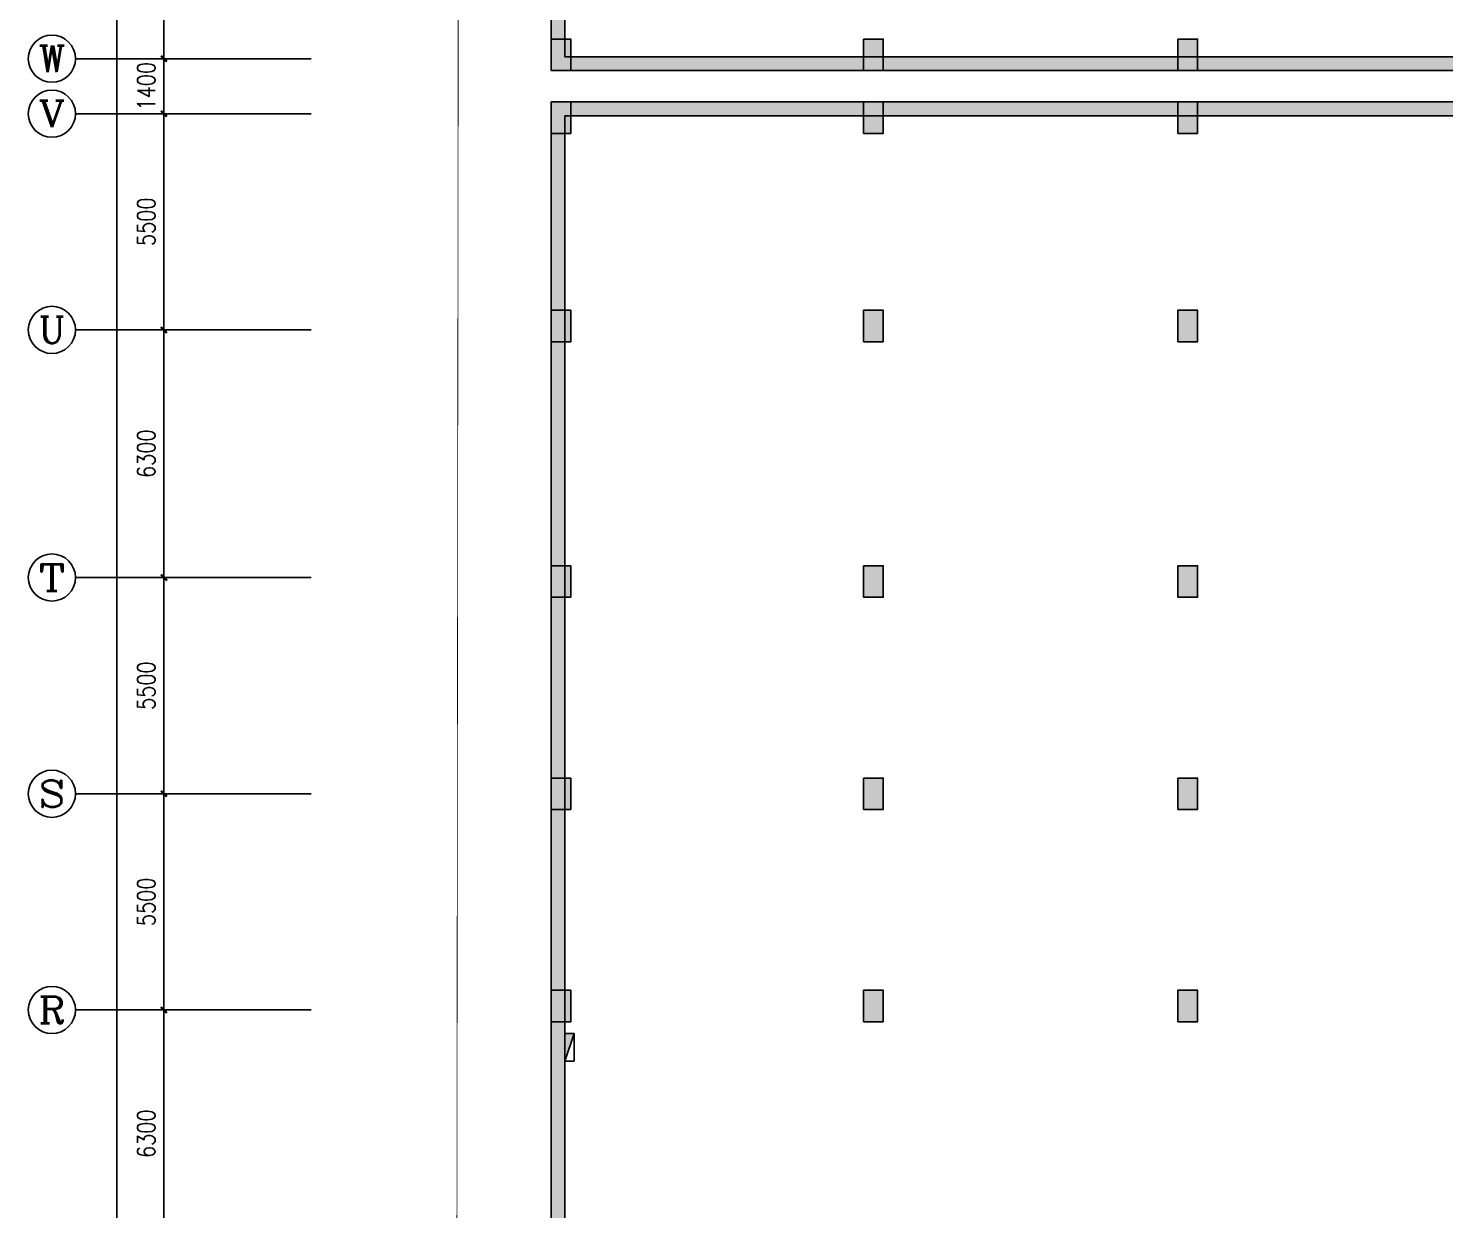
# Model space of a CAD drawing. Extents: x -1348811 to 123514, y -640545 to 749356.
# Drawn here: x -88142 to -52104, y 229979 to 260032 of the extents above; entities that cross this region are included whole.
import ezdxf
from ezdxf.enums import TextEntityAlignment as Align

# ---------------------------------------------------------------- set-up
doc = ezdxf.new("R2010")
doc.units = 0
doc.header["$LTSCALE"] = 10
doc.header["$MEASUREMENT"] = 0
doc.linetypes.add('DASHDOT', pattern=[25.4, 12.7, -6.35, 0, -6.35])
doc.layers.get('0').update_dxf_attribs({"linetype": 'CONTINUOUS'})
doc.layers.get('Defpoints').update_dxf_attribs({"linetype": 'CONTINUOUS'})
for name, color, linetype in [('AXIS', 3, 'CONTINUOUS'), ('AXIS_TEXT', 7, 'CONTINUOUS'), ('COLU', 1, 'CONTINUOUS'), ('COLU_HATCH', 252, 'CONTINUOUS'), ('jlq', 1, 'CONTINUOUS'), ('JPS-XHS', 7, 'CONTINUOUS'), ('PUB_HATCH', 9, 'CONTINUOUS'), ('控制线', 5, 'CONTINUOUS')]:
    doc.layers.add(name, color=color, linetype=linetype)
doc.styles.add('_TCH_AXIS', font='COMPLEX', dxfattribs={"bigfont": 'GBCBIG'})
doc.styles.add('COMPLEX', font='COMPLEX')
doc.styles.add('DIM_FONT', font='SIMPLEX', dxfattribs={"width": 0.8, "bigfont": 'HZTXT'})
doc.dimstyles.new('DIMN150', dxfattribs={"dimscale": 1.5, "dimtxt": 300, "dimasz": 100, "dimexe": 250, "dimexo": 300, "dimgap": 150, "dimtad": 1, "dimdec": 0, "dimzin": 0, "dimdsep": 46, "dimtxsty": 'DIM_FONT', "dimblk": 'ARCHTICK', "dimcen": 0.09, "dimclrt": 7, "dimazin": 2, "dimtfac": 1, "dimtdec": 0, "dimtix": 1, "dimtmove": 2, "dimatfit": 3, "dimfxl": 0, "dimtolj": 1, "dimtzin": 0, "dimarcsym": 0})

# ---------------------------------------------------------------- blocks, each defined once
blk = doc.blocks.new('_ArchTick')
at = {"color": 0, "linetype": 'ByBlock', "const_width": 0.4}
blk.add_lwpolyline([(-0.5, -0.5), (0.5, 0.5)], dxfattribs=at)
blk = doc.blocks.new('*D1627')
at = {"layer": 'AXIS', "color": 0, "lineweight": -2}
for p, q in [((-6752, 0), (-11627, 0)), ((-11252, -211333), (-11252, 0)), ((-6752, -211333), (-11627, -211333))]:
    blk.add_line(p, q, dxfattribs=at)
at = {"layer": 'Defpoints', "color": 0}
for p in [(-11252, 0), (-6302, 0), (-6302, -211333)]:
    blk.add_point(p, dxfattribs=at)
at = {"layer": 'AXIS', "color": 0, "lineweight": -2, "xscale": 150, "yscale": 150, "zscale": 150}
for p, rotation in [((-11252, 0), 90), ((-11252, -211333), 270)]:
    blk.add_blockref('_ArchTick', p, dxfattribs=dict(at, rotation=rotation))
at = {"layer": 'AXIS', "color": 7, "insert": (-11702, -105667), "char_height": 450, "attachment_point": 5, "rotation": 90, "style": 'DIM_FONT'}
blk.add_mtext('\\A1;211333', dxfattribs=at)
blk = doc.blocks.new('*D1639')
at = {"layer": 'AXIS', "color": 0, "lineweight": -2}
for p, q in [((-6752, -135900), (-10427, -135900)), ((-10052, -142200), (-10052, -135900)), ((-6752, -142200), (-10427, -142200))]:
    blk.add_line(p, q, dxfattribs=at)
at = {"layer": 'Defpoints', "color": 0}
for p in [(-10052, -135900), (-6302, -135900), (-6302, -142200)]:
    blk.add_point(p, dxfattribs=at)
at = {"layer": 'AXIS', "color": 0, "lineweight": -2, "xscale": 150, "yscale": 150, "zscale": 150}
for p, rotation in [((-10052, -135900), 90), ((-10052, -142200), 270)]:
    blk.add_blockref('_ArchTick', p, dxfattribs=dict(at, rotation=rotation))
at = {"layer": 'AXIS', "color": 7, "insert": (-10502, -139050), "char_height": 450, "attachment_point": 5, "rotation": 90, "style": 'DIM_FONT'}
blk.add_mtext('\\A1;6300', dxfattribs=at)
blk = doc.blocks.new('*D1640')
at = {"layer": 'AXIS', "color": 0, "lineweight": -2}
for p, q in [((-6752, -130400), (-10427, -130400)), ((-10052, -135900), (-10052, -130400)), ((-6752, -135900), (-10427, -135900))]:
    blk.add_line(p, q, dxfattribs=at)
at = {"layer": 'Defpoints', "color": 0}
for p in [(-10052, -130400), (-6302, -130400), (-6302, -135900)]:
    blk.add_point(p, dxfattribs=at)
at = {"layer": 'AXIS', "color": 0, "lineweight": -2, "xscale": 150, "yscale": 150, "zscale": 150}
for p, rotation in [((-10052, -130400), 90), ((-10052, -135900), 270)]:
    blk.add_blockref('_ArchTick', p, dxfattribs=dict(at, rotation=rotation))
at = {"layer": 'AXIS', "color": 7, "insert": (-10502, -133150), "char_height": 450, "attachment_point": 5, "rotation": 90, "style": 'DIM_FONT'}
blk.add_mtext('\\A1;5500', dxfattribs=at)
blk = doc.blocks.new('*D1641')
at = {"layer": 'AXIS', "color": 0, "lineweight": -2}
for p, q in [((-6752, -124900), (-10427, -124900)), ((-10052, -130400), (-10052, -124900)), ((-6752, -130400), (-10427, -130400))]:
    blk.add_line(p, q, dxfattribs=at)
at = {"layer": 'Defpoints', "color": 0}
for p in [(-10052, -124900), (-6302, -124900), (-6302, -130400)]:
    blk.add_point(p, dxfattribs=at)
at = {"layer": 'AXIS', "color": 0, "lineweight": -2, "xscale": 150, "yscale": 150, "zscale": 150}
for p, rotation in [((-10052, -124900), 90), ((-10052, -130400), 270)]:
    blk.add_blockref('_ArchTick', p, dxfattribs=dict(at, rotation=rotation))
at = {"layer": 'AXIS', "color": 7, "insert": (-10502, -127650), "char_height": 450, "attachment_point": 5, "rotation": 90, "style": 'DIM_FONT'}
blk.add_mtext('\\A1;5500', dxfattribs=at)
blk = doc.blocks.new('*D1642')
at = {"layer": 'AXIS', "color": 0, "lineweight": -2}
for p, q in [((-6752, -118600), (-10427, -118600)), ((-10052, -124900), (-10052, -118600)), ((-6752, -124900), (-10427, -124900))]:
    blk.add_line(p, q, dxfattribs=at)
at = {"layer": 'Defpoints', "color": 0}
for p in [(-10052, -118600), (-6302, -118600), (-6302, -124900)]:
    blk.add_point(p, dxfattribs=at)
at = {"layer": 'AXIS', "color": 0, "lineweight": -2, "xscale": 150, "yscale": 150, "zscale": 150}
for p, rotation in [((-10052, -118600), 90), ((-10052, -124900), 270)]:
    blk.add_blockref('_ArchTick', p, dxfattribs=dict(at, rotation=rotation))
at = {"layer": 'AXIS', "color": 7, "insert": (-10502, -121750), "char_height": 450, "attachment_point": 5, "rotation": 90, "style": 'DIM_FONT'}
blk.add_mtext('\\A1;6300', dxfattribs=at)
blk = doc.blocks.new('*D1643')
at = {"layer": 'AXIS', "color": 0, "lineweight": -2}
for p, q in [((-6752, -113100), (-10427, -113100)), ((-10052, -118600), (-10052, -113100)), ((-6752, -118600), (-10427, -118600))]:
    blk.add_line(p, q, dxfattribs=at)
at = {"layer": 'Defpoints', "color": 0}
for p in [(-10052, -113100), (-6302, -113100), (-6302, -118600)]:
    blk.add_point(p, dxfattribs=at)
at = {"layer": 'AXIS', "color": 0, "lineweight": -2, "xscale": 150, "yscale": 150, "zscale": 150}
for p, rotation in [((-10052, -113100), 90), ((-10052, -118600), 270)]:
    blk.add_blockref('_ArchTick', p, dxfattribs=dict(at, rotation=rotation))
at = {"layer": 'AXIS', "color": 7, "insert": (-10502, -115850), "char_height": 450, "attachment_point": 5, "rotation": 90, "style": 'DIM_FONT'}
blk.add_mtext('\\A1;5500', dxfattribs=at)
blk = doc.blocks.new('*D1644')
at = {"layer": 'AXIS', "color": 0, "lineweight": -2}
for p, q in [((-6752, -111700), (-10427, -111700)), ((-10052, -111700), (-10052, -111550)), ((-10052, -113100), (-10052, -111700)), ((-6752, -113100), (-10427, -113100)), ((-10052, -113100), (-10052, -113250))]:
    blk.add_line(p, q, dxfattribs=at)
at = {"layer": 'Defpoints', "color": 0}
for p in [(-10052, -111700), (-6302, -111700), (-6302, -113100)]:
    blk.add_point(p, dxfattribs=at)
at = {"layer": 'AXIS', "color": 0, "lineweight": -2, "xscale": 150, "yscale": 150, "zscale": 150}
for p, rotation in [((-10052, -111700), 270), ((-10052, -113100), 90)]:
    blk.add_blockref('_ArchTick', p, dxfattribs=dict(at, rotation=rotation))
at = {"layer": 'AXIS', "color": 7, "insert": (-10502, -112400), "char_height": 450, "attachment_point": 5, "rotation": 90, "style": 'DIM_FONT'}
blk.add_mtext('\\A1;1400', dxfattribs=at)
blk = doc.blocks.new('*D1645')
at = {"layer": 'AXIS', "color": 0, "lineweight": -2}
for p, q in [((-6752, -106200), (-10427, -106200)), ((-10052, -111700), (-10052, -106200)), ((-6752, -111700), (-10427, -111700))]:
    blk.add_line(p, q, dxfattribs=at)
at = {"layer": 'Defpoints', "color": 0}
for p in [(-10052, -106200), (-6302, -106200), (-6302, -111700)]:
    blk.add_point(p, dxfattribs=at)
at = {"layer": 'AXIS', "color": 0, "lineweight": -2, "xscale": 150, "yscale": 150, "zscale": 150}
for p, rotation in [((-10052, -106200), 90), ((-10052, -111700), 270)]:
    blk.add_blockref('_ArchTick', p, dxfattribs=dict(at, rotation=rotation))
at = {"layer": 'AXIS', "color": 7, "insert": (-10502, -108950), "char_height": 450, "attachment_point": 5, "rotation": 90, "style": 'DIM_FONT'}
blk.add_mtext('\\A1;5500', dxfattribs=at)
blk = doc.blocks.new('_AXISO')
blk.add_circle((0, 0), 0.5)
at = {"layer": 'AXIS_TEXT', "style": 'COMPLEX', "width": 1.041667}
blk.add_attdef('A', text='', height=0.56, dxfattribs=at).set_placement((-0.25, -0.28), (0.25, -0.28), align=Align.FIT)
blk = doc.blocks.new('zw')
at = {"layer": 'COLU_HATCH'}
for points in [[(0, -88900), (500, -88900), (500, -89700), (0, -89700)], [(7950, -88900), (8450, -88900), (8450, -89700), (7950, -89700)], [(15950, -88900), (16450, -88900), (16450, -89700), (15950, -89700)], [(0, -90500), (500, -90500), (500, -91300), (0, -91300)], [(7950, -90500), (8450, -90500), (8450, -91300), (7950, -91300)], [(15950, -90500), (16450, -90500), (16450, -91300), (15950, -91300)], [(0, -95800), (500, -95800), (500, -96600), (0, -96600)], [(7950, -95800), (8450, -95800), (8450, -96600), (7950, -96600)], [(15950, -95800), (16450, -95800), (16450, -96600), (15950, -96600)], [(0, -102300), (500, -102300), (500, -103100), (0, -103100)], [(7950, -102300), (8450, -102300), (8450, -103100), (7950, -103100)], [(15950, -102300), (16450, -102300), (16450, -103100), (15950, -103100)], [(0, -107700), (500, -107700), (500, -108500), (0, -108500)], [(7950, -107700), (8450, -107700), (8450, -108500), (7950, -108500)], [(15950, -107700), (16450, -107700), (16450, -108500), (15950, -108500)], [(0, -113100), (500, -113100), (500, -113900), (0, -113900)], [(7950, -113100), (8450, -113100), (8450, -113900), (7950, -113900)], [(15950, -113100), (16450, -113100), (16450, -113900), (15950, -113900)]]:
    blk.add_hatch(color=256, dxfattribs=at).paths.add_polyline_path(points)
at = {"layer": 'COLU'}
for points in [[(0, -88900), (500, -88900), (500, -89700), (0, -89700)], [(7950, -88900), (8450, -88900), (8450, -89700), (7950, -89700)], [(15950, -88900), (16450, -88900), (16450, -89700), (15950, -89700)], [(0, -90500), (500, -90500), (500, -91300), (0, -91300)], [(7950, -90500), (8450, -90500), (8450, -91300), (7950, -91300)], [(15950, -90500), (16450, -90500), (16450, -91300), (15950, -91300)], [(0, -95800), (500, -95800), (500, -96600), (0, -96600)], [(7950, -95800), (8450, -95800), (8450, -96600), (7950, -96600)], [(15950, -95800), (16450, -95800), (16450, -96600), (15950, -96600)], [(0, -102300), (500, -102300), (500, -103100), (0, -103100)], [(7950, -102300), (8450, -102300), (8450, -103100), (7950, -103100)], [(15950, -102300), (16450, -102300), (16450, -103100), (15950, -103100)], [(0, -107700), (500, -107700), (500, -108500), (0, -108500)], [(7950, -107700), (8450, -107700), (8450, -108500), (7950, -108500)], [(15950, -107700), (16450, -107700), (16450, -108500), (15950, -108500)], [(0, -113100), (500, -113100), (500, -113900), (0, -113900)], [(7950, -113100), (8450, -113100), (8450, -113900), (7950, -113900)], [(15950, -113100), (16450, -113100), (16450, -113900), (15950, -113900)]]:
    blk.add_lwpolyline(points, close=True, dxfattribs=at)
blk = doc.blocks.new('jlqq')
at = {"layer": 'PUB_HATCH'}
for points in [[(1505, -76271), (1155, -76271), (1155, -96915), (65105, -96915), (65105, -96565), (1505, -96565)], [(65105, -97715), (1155, -97715), (1155, -103515), (1155, -140248), (1505, -140248), (1505, -98065), (65105, -98065)]]:
    blk.add_hatch(color=256, dxfattribs=at).paths.add_polyline_path(points)
at = {"layer": 'jlq'}
for p, q in [((1155, -76271), (1155, -96915)), ((1505, -76271), (1505, -96565)), ((1505, -96565), (65105, -96565)), ((65105, -96915), (1155, -96915)), ((1155, -97715), (1155, -103515)), ((65105, -97715), (1155, -97715)), ((65105, -98065), (1505, -98065)), ((1505, -98065), (1505, -140248)), ((1155, -103515), (1155, -140248))]:
    blk.add_line(p, q, dxfattribs=at)
blk = doc.blocks.new('DXHS')
at = {"layer": 'JPS-XHS'}
blk.add_hatch(color=256, dxfattribs=at).paths.add_polyline_path([(-350, 240), (-350, 0), (350, 0)])
at = {"layer": 'JPS-XHS', "linetype": 'Continuous'}
for p, q in [((-350, 240), (-350, 0)), ((-350, 240), (350, 240)), ((-350, 0), (350, 0)), ((350, 240), (350, 0))]:
    blk.add_line(p, q, dxfattribs=at)
at = {"layer": 'JPS-XHS'}
blk.add_line((-350, 240), (350, 0), dxfattribs=at)
blk = doc.blocks.new('xxhhsss')
at = {"layer": 'JPS-XHS', "rotation": 270}
blk.add_blockref('DXHS', (-20780, -125552), dxfattribs=at)
blk = doc.blocks.new('zzzzz')
at = {"layer": 'AXIS'}
for p, q in [((-6301.6, -111700), (-12301.6, -111700)), ((-6301.6, -113100), (-12301.6, -113100)), ((-6301.6, -118600), (-12301.6, -118600)), ((-6301.6, -124900), (-12301.6, -124900)), ((-6301.6, -130400), (-12301.6, -130400)), ((-6301.6, -135900), (-12301.6, -135900))]:
    blk.add_line(p, q, dxfattribs=at)
ref = blk.add_blockref('_AXISO', (-12901.6, -111700), dxfattribs=dict(at, xscale=1200, yscale=1200, zscale=1200))
ref.add_attrib('A', 'W', dxfattribs={"layer": 'AXIS_TEXT', "height": 678.8, "style": '_TCH_AXIS', "width": 0.954545}).set_placement((-13241, -112039.4), (-12562.2, -112039.4), align=Align.FIT)
ref = blk.add_blockref('_AXISO', (-12901.6, -113100), dxfattribs=dict(at, xscale=1200, yscale=1200, zscale=1200))
ref.add_attrib('A', 'V', dxfattribs={"layer": 'AXIS_TEXT', "height": 678.8, "style": '_TCH_AXIS', "width": 1.166667}).set_placement((-13241, -113439.4), (-12562.2, -113439.4), align=Align.FIT)
ref = blk.add_blockref('_AXISO', (-12901.6, -118600), dxfattribs=dict(at, xscale=1200, yscale=1200, zscale=1200))
ref.add_attrib('A', 'U', dxfattribs={"layer": 'AXIS_TEXT', "height": 678.8, "style": '_TCH_AXIS', "width": 1.05}).set_placement((-13241, -118939.4), (-12562.2, -118939.4), align=Align.FIT)
ref = blk.add_blockref('_AXISO', (-12901.6, -124900), dxfattribs=dict(at, xscale=1200, yscale=1200, zscale=1200))
ref.add_attrib('A', 'T', dxfattribs={"layer": 'AXIS_TEXT', "height": 678.8, "style": '_TCH_AXIS', "width": 1.4}).set_placement((-13241, -125239.4), (-12562.2, -125239.4), align=Align.FIT)
ref = blk.add_blockref('_AXISO', (-12901.6, -130400), dxfattribs=dict(at, xscale=1200, yscale=1200, zscale=1200))
ref.add_attrib('A', 'S', dxfattribs={"layer": 'AXIS_TEXT', "height": 678.8, "style": '_TCH_AXIS', "width": 1.5}).set_placement((-13241, -130739.4), (-12562.2, -130739.4), align=Align.FIT)
ref = blk.add_blockref('_AXISO', (-12901.6, -135900), dxfattribs=dict(at, xscale=1200, yscale=1200, zscale=1200))
ref.add_attrib('A', 'R', dxfattribs={"layer": 'AXIS_TEXT', "height": 678.8, "style": '_TCH_AXIS', "width": 1.166667}).set_placement((-13241, -136239.4), (-12562.2, -136239.4), align=Align.FIT)
for p1, p2, distance, picture, middle in [((-6301.6, -211333.4), (-6301.6, 0), 4950, '*D1627', (-11701.6, -105666.7)), ((-6301.6, -111700), (-6301.6, -106200), 3750, '*D1645', (-10501.6, -108950)), ((-6301.6, -113100), (-6301.6, -111700), 3750, '*D1644', (-10501.6, -112400)), ((-6301.6, -118600), (-6301.6, -113100), 3750, '*D1643', (-10501.6, -115850)), ((-6301.6, -124900), (-6301.6, -118600), 3750, '*D1642', (-10501.6, -121750)), ((-6301.6, -130400), (-6301.6, -124900), 3750, '*D1641', (-10501.6, -127650)), ((-6301.6, -135900), (-6301.6, -130400), 3750, '*D1640', (-10501.6, -133150)), ((-6301.6, -142200), (-6301.6, -135900), 3750, '*D1639', (-10501.6, -139050))]:
    dim = blk.add_aligned_dim(p1=p1, p2=p2, distance=distance, dimstyle='DIMN150', dxfattribs=at)
    dim.commit()
    dim.dimension.update_dxf_attribs({"geometry": picture, "text_midpoint": middle})

msp = doc.modelspace()

# ---------------------------------------------------------------- linework, layer by layer
at = {"layer": '控制线', "color": 1, "linetype": 'DASHDOT', "ltscale": 0.1, "const_width": 20}
msp.add_lwpolyline([(-77078.8, 372393.9), (29313.2, 408307.8), (35388.1, 403830.8), (34740.9, 147999.2), (25565.6, 138857.3), (-77339.2, 138972.2)], close=True, dxfattribs=at)

# ---------------------------------------------------------------- block references
at = {"layer": 'AXIS'}
msp.add_blockref('zzzzz', (-74640.8, 370960.1), dxfattribs=at)
at = {"layer": 'COLU'}
msp.add_blockref('zw', (-74840.8, 348660.1), dxfattribs=at)
at = {"layer": 'jlq'}
msp.add_blockref('jlqq', (-75996, 355874.9), dxfattribs=at)
at = {"layer": 'JPS-XHS'}
msp.add_blockref('xxhhsss', (-53710.7, 359662.4), dxfattribs=at)

doc.saveas('drawing.dxf')
